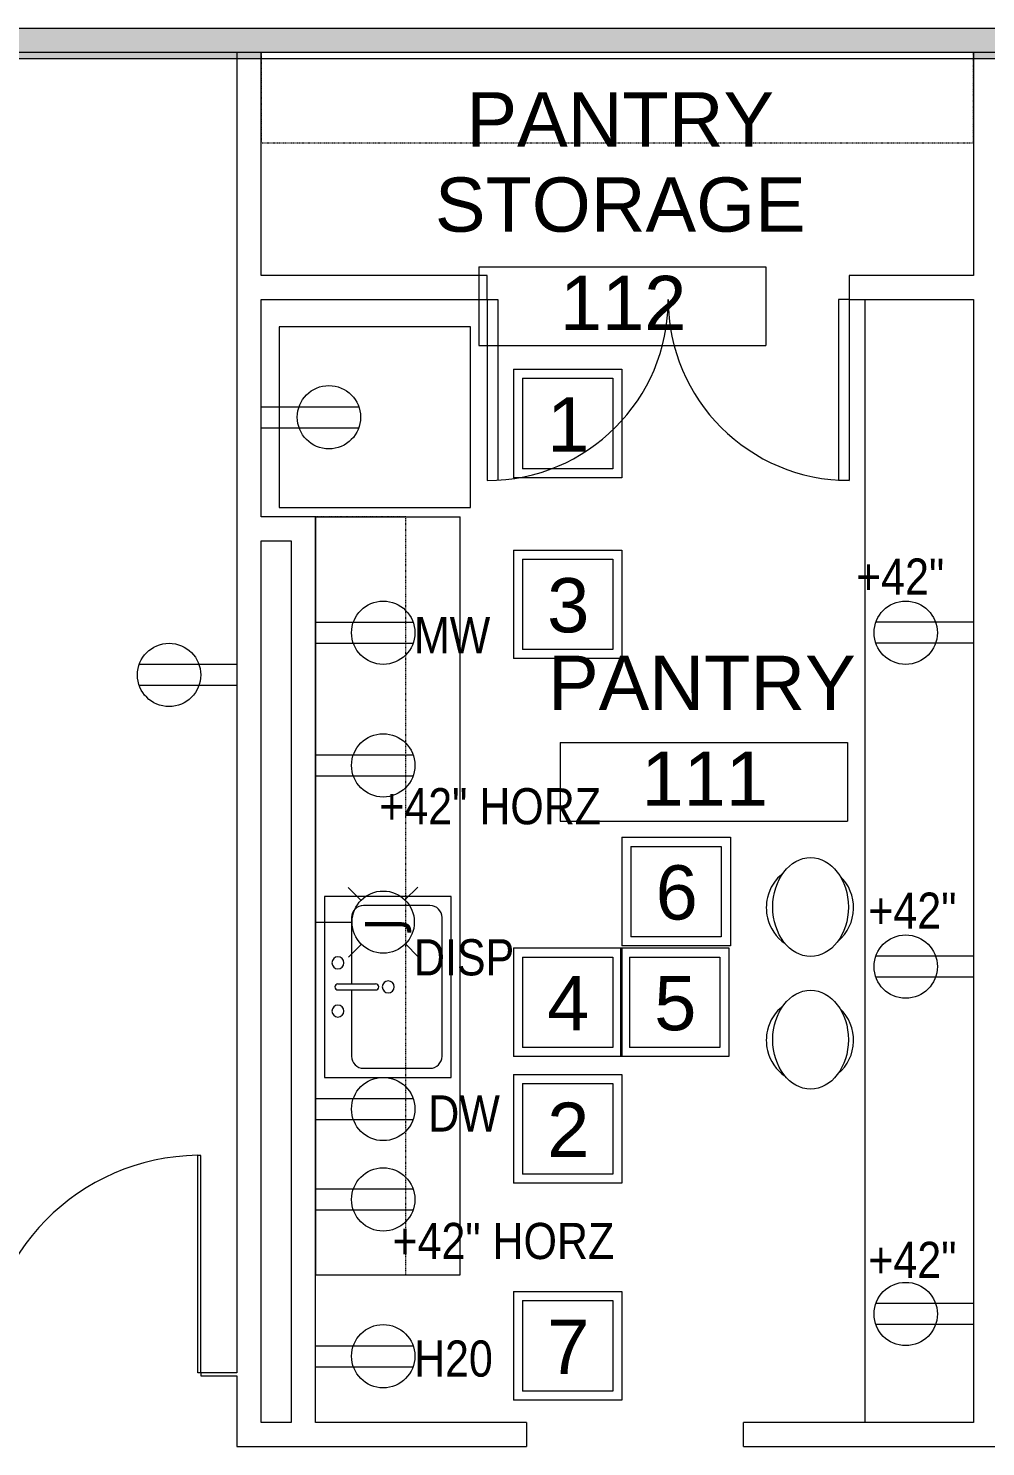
# Model space of a CAD drawing. Header units: inches. Extents: x 936 to 2811, y -567 to 495.
# Drawn here: x 1889.2 to 2047.9, y -184.4 to 50.8 of the extents above; entities that cross this region are included whole.
import ezdxf

# ---------------------------------------------------------------- set-up
doc = ezdxf.new("R2010")
doc.units = ezdxf.units.IN
doc.header["$MEASUREMENT"] = 0
doc.linetypes.add('Overhead', pattern=[0.15625, 0.09375, -0.0625])
for name, color, linetype, lineweight in [('A-ANNO-NOTE', 131, 'Continuous', 20), ('A-AREA-IDEN', 2, 'Continuous', 20), ('A-DETL-MEDM', 33, 'Continuous', 9), ('A-DOOR', 31, 'Continuous', 13), ('A-WALL', 113, 'Continuous', 50), ('A-WALL-PATT', 111, 'Continuous', 13), ('E-ELEC-FIXT-IDEN', 2, 'Continuous', 9), ('I-FURN', 30, 'Continuous', 9), ('I-WALL', 2, 'Continuous', 13), ('P-SANR-FIXT', 6, 'Continuous', 9), ('Q-CASE', 31, 'Continuous', 9), ('Q-SPCQ', 91, 'Continuous', 9)]:
    doc.layers.add(name, color=color, linetype=linetype, lineweight=lineweight)
doc.styles.add('Arial', font='arial.ttf', dxfattribs={"height": 9})
doc.styles.add('Arial_2', font='arial.ttf', dxfattribs={"width": 0.85, "height": 6})
doc.styles.add('Tahoma', font='tahoma.ttf', dxfattribs={"height": 6})

# ---------------------------------------------------------------- blocks, each defined once
blk = doc.blocks.new('Single-Glass - No Frame - 36_ x 96_-1522735-New Construction - Tel_Data_Elec Plan')
at = {"layer": 'A-DOOR', "color": 250, "lineweight": 20}
for p, q in [((17.5, 0.25), (17.5, 36.31)), ((18, 36.31), (17.5, 36.31)), ((18, 0.25), (18, 36.31)), ((18, 0.25), (17.5, 0.25))]:
    blk.add_line(p, q, dxfattribs=at)
at = {"layer": 'A-DOOR', "lineweight": 9}
blk.add_arc((18, 0.25), 36.07, 90.7943, 180, dxfattribs=at)
blk = doc.blocks.new('Counter Top _No Backsplash_ - Standard Counter Top-1645709-New Construction - Tel_Data_Elec Plan')
at = {"layer": 'Q-CASE', "lineweight": 13}
for p, q in [((78.49, 0), (-47.26, 0)), ((-47.26, 0), (-47.26, -15)), ((78.49, 0), (78.49, -15)), ((-47.26, -15), (-47.26, -24)), ((78.49, -15), (78.49, -24)), ((-47.26, -24), (78.49, -24))]:
    blk.add_line(p, q, dxfattribs=at)
blk = doc.blocks.new('Refrigerator - Default-1633650-New Construction - Tel_Data_Elec Plan')
at = {"layer": 'Q-SPCQ'}
for p, q in [((15, 15.3), (-15, 15.3)), ((-15, 15.3), (-15, -16.45)), ((15, -16.45), (15, 15.3)), ((-15, -16.45), (15, -16.45))]:
    blk.add_line(p, q, dxfattribs=at)
blk = doc.blocks.new('Sink Kitchen-Single - 30_ x 21_-1549866-New Construction - Tel_Data_Elec Plan')
at = {"layer": 'P-SANR-FIXT', "lineweight": 13}
for p, q in [((15.62, 10.59), (-14.38, 10.59)), ((-14.38, 10.59), (-14.38, -2.91)), ((15.62, -2.91), (15.62, 10.59)), ((0.12, 8.34), (0.12, 2.09)), ((1.12, 8.34), (1.12, 2.09)), ((0.12, 6.09), (-10.88, 6.09)), ((12.12, 6.09), (1.12, 6.09)), ((-12.88, 4.09), (-12.88, -2.91)), ((14.12, -2.91), (14.12, 4.09)), ((-14.38, -2.91), (-14.38, -10.41)), ((-12.88, -2.91), (-12.88, -6.91)), ((14.12, -6.91), (14.12, -2.91)), ((15.62, -10.41), (15.62, -2.91)), ((-10.88, -8.91), (12.12, -8.91)), ((-14.38, -10.41), (15.62, -10.41))]:
    blk.add_line(p, q, dxfattribs=at)
for centre, radius, start, end in [((-3.38, 8.34), 1, 360, 180), ((-3.38, 8.34), 1, 180, 0), ((0.62, 8.34), 0.5, 360, 180), ((4.62, 8.34), 1, 360, 180), ((4.62, 8.34), 1, 180, 360), ((-10.88, 4.09), 2, 90, 180), ((12.12, 4.09), 2, 360, 90), ((0.62, 0), 1, 360, 180), ((0.62, 0), 1, 180, 0), ((0.62, 2.09), 0.5, 180, 0), ((-10.88, -6.91), 2, 180, 270), ((12.12, -6.91), 2, 270, 0)]:
    blk.add_arc(centre, radius, start, end, dxfattribs=at)
blk = doc.blocks.new('Upper Cabinet - Standard Upper Cabinet-1645743-New Construction - Tel_Data_Elec Plan')
at = {"layer": 'Q-CASE', "lineweight": 13}
blk.add_line((78.49, 0), (-47.26, 0), dxfattribs=at)
at = {"layer": 'Q-CASE', "linetype": 'Overhead'}
for p, q in [((-47.26, 0), (-47.26, -15)), ((78.49, -15), (78.49, 0)), ((-47.26, -15), (78.49, -15))]:
    blk.add_line(p, q, dxfattribs=at)
blk = doc.blocks.new('Double-Flush - 60_ x 84_-1580430-New Construction - Tel_Data_Elec Plan')
at = {"layer": 'A-DOOR', "color": 250, "lineweight": 20}
for p, q in [((-30, 32), (-28.25, 32)), ((-30, 2), (-30, 32)), ((-28.25, 2), (-28.25, 32)), ((28.25, 2), (28.25, 31.95)), ((30, 2), (30, 32)), ((-30, 2), (-28.25, 2)), ((30, 2), (28.25, 2))]:
    blk.add_line(p, q, dxfattribs=at)
at = {"layer": 'A-DOOR', "lineweight": 9}
for centre, start, end in [((-30, 2), 0, 90), ((30, 2), 90, 180)]:
    blk.add_arc(centre, 30, start, end, dxfattribs=at)
blk = doc.blocks.new('Door-Opening - 36_ x 96_-1579242-New Construction - Tel_Data_Elec Plan')
at = {"layer": 'A-DETL-MEDM', "lineweight": 20}
for p, q in [((-18.32, 2), (-18.32, -2)), ((17.68, -2), (17.68, 2))]:
    blk.add_line(p, q, dxfattribs=at)
blk = doc.blocks.new('Counter Top _No Backsplash_ - Standard Counter Top-1580368-New Construction - Tel_Data_Elec Plan')
at = {"layer": 'Q-CASE', "lineweight": 13}
blk.add_line((138.99, 0), (-47.26, 0), dxfattribs=at)
blk = doc.blocks.new('Upper Cabinet - Standard Upper Cabinet-1580237-New Construction - Tel_Data_Elec Plan')
at = {"layer": 'Q-CASE', "lineweight": 13}
blk.add_line((70.87, 0), (-47.26, 0), dxfattribs=at)
at = {"layer": 'Q-CASE', "linetype": 'Overhead'}
for p, q in [((-47.26, 0), (-47.26, -15)), ((70.87, -15), (70.87, 0)), ((-47.26, -15), (70.87, -15))]:
    blk.add_line(p, q, dxfattribs=at)
blk = doc.blocks.new('Chairs - Stool-553617-New Construction - Tel_Data_Elec Plan')
at = {"layer": 'I-FURN'}
for centre, radius, start, end in [((0.15, 0.09), 7.14, 76.4526, 103.5474), ((0.15, 0), 7.24, 103.369, 145.2105), ((0.15, 0), 7.24, 38.1539, 76.631), ((0.15, 0), 7.24, 220.1423, 316.4933)]:
    blk.add_arc(centre, radius, start, end, dxfattribs=at)
blk.add_ellipse((0.25, -0.11), major_axis=(8.2, 0), ratio=0.764032, dxfattribs=at)
blk = doc.blocks.new('FORM Room Tag - Name _ Number-61107-New Construction - Tel_Data_Elec Plan')
at = {"layer": 'A-AREA-IDEN'}
for p, q in [((-0.2444, -0.0231), (-0.2444, -0.1589)), ((-0.2444, -0.0231), (0.2515, -0.0231)), ((0.2515, -0.0231), (0.2515, -0.1589)), ((-0.2444, -0.1589), (0.2515, -0.1589))]:
    blk.add_line(p, q, dxfattribs=at)
blk = doc.blocks.new('FORM Equipment_Fixture Tag - Square-214315-New Construction - Tel_Data_Elec Plan')
at = {"layer": 'A-ANNO-NOTE'}
for p, q in [((-0.09375, 0.09375), (0.09375, 0.09375)), ((-0.09375, 0.09375), (0.09375, 0.09375)), ((-0.09375, 0.09375), (0.09375, 0.09375)), ((-0.09375, 0.09375), (-0.09375, -0.09375)), ((-0.078125, 0.078125), (-0.078125, -0.078125)), ((-0.078125, 0.078125), (0.078125, 0.078125)), ((0.078125, 0.078125), (0.078125, -0.078125)), ((0.09375, 0.09375), (0.09375, -0.09375)), ((0.09375, -0.09375), (-0.09375, -0.09375)), ((0.078125, -0.078125), (-0.078125, -0.078125))]:
    blk.add_line(p, q, dxfattribs=at)

msp = doc.modelspace()

# ---------------------------------------------------------------- hatches: boundary and pattern name
at = {"layer": 'A-WALL-PATT'}
msp.add_hatch(color=8, dxfattribs=at).paths.add_polyline_path([(2049.88, 46.81), (2275.76, 46.81), (2275.76, 50.81), (1425.38, 50.81), (1425.38, 46.81), (2045.88, 46.81)], flags=0)
h = msp.add_hatch(color=8, dxfattribs=at)
h.paths.add_polyline_path([(2049.88, 46.81), (2045.88, 46.81), (2045.88, 45.81), (2049.78, 45.81)], flags=0)
h.paths.add_polyline_path([(2142.3, 45.81), (2226.26, 45.81), (2226.26, 46.81), (2049.88, 46.81), (2049.88, 45.81)], flags=0)
h.paths.add_polyline_path([(1846.26, 45.81), (1923.75, 45.81), (1923.75, 46.81), (1846.26, 46.81)], flags=0)
h.paths.add_polyline_path([(1923.8, 45.81), (1927.75, 45.81), (1927.75, 46.81), (1923.75, 46.81), (1923.75, 46.76)], flags=0)

# ---------------------------------------------------------------- linework, layer by layer
at = {"layer": 'A-ANNO-NOTE'}
for p, q in [((1927.75, -11.95), (1943.95, -11.95)), ((1927.75, -15.43), (1943.95, -15.43)), ((1936.75, -47.7), (1952.95, -47.7)), ((2045.88, -47.7), (2029.68, -47.7)), ((1936.75, -51.18), (1952.95, -51.18)), ((2045.88, -51.18), (2029.68, -51.18)), ((1923.75, -54.7), (1907.55, -54.7)), ((1923.75, -58.18), (1907.55, -58.18)), ((1936.75, -69.7), (1952.95, -69.7)), ((1936.75, -73.18), (1952.95, -73.18)), ((1944.32, -93.83), (1942.19, -91.7)), ((1951.61, -93.76), (1953.73, -91.64)), ((1936.75, -97.44), (1942.84, -97.44)), ((1944.38, -101.12), (1942.26, -103.25)), ((1951.67, -101.06), (1953.8, -103.18)), ((2045.88, -103.08), (2029.68, -103.08)), ((2045.88, -106.56), (2029.68, -106.56)), ((1936.75, -126.7), (1952.95, -126.7)), ((1936.75, -130.18), (1952.95, -130.18)), ((1936.75, -141.7), (1952.95, -141.7)), ((1936.75, -145.18), (1952.95, -145.18)), ((2045.88, -160.7), (2029.68, -160.7)), ((2045.88, -164.18), (2029.68, -164.18)), ((1936.75, -167.7), (1952.95, -167.7)), ((1936.75, -171.18), (1952.95, -171.18))]:
    msp.add_line(p, q, dxfattribs=at)
for centre, radius in [((1939, -13.69), 5.25), ((1948, -49.44), 5.25), ((2034.63, -49.44), 5.25), ((1912.5, -56.44), 5.25), ((1948, -71.44), 5.25), ((1948, -97.44), 5.16), ((2034.63, -104.82), 5.25), ((1948, -128.44), 5.25), ((1948, -143.44), 5.25), ((2034.63, -162.44), 5.25), ((1948, -169.44), 5.25)]:
    msp.add_circle(centre, radius, dxfattribs=at)
at = {"layer": 'A-WALL', "color": 250, "lineweight": 20}
for p, q in [((2307.26, 50.81), (1425.38, 50.81)), ((2269.38, 46.81), (1659.76, 46.81)), ((1846.26, 45.81), (2226.26, 45.81)), ((1923.75, 46.81), (1923.75, -172.19)), ((1927.75, 9.81), (1927.75, 46.81)), ((2045.88, 46.81), (2045.88, 9.81)), ((1965.26, 9.81), (1927.75, 9.81)), ((1965.26, 5.81), (1965.26, 9.81)), ((2045.88, 9.81), (2025.26, 9.81)), ((2025.26, 9.81), (2025.26, 5.81)), ((1927.75, -30.19), (1927.75, 5.81)), ((1927.75, 5.81), (1965.26, 5.81)), ((2025.26, 5.81), (2045.88, 5.81)), ((2045.88, 5.81), (2045.88, -180.44)), ((1936.75, -30.19), (1927.75, -30.19)), ((1936.75, -180.44), (1936.75, -30.19)), ((1927.75, -180.44), (1927.75, -34.19)), ((1927.75, -34.19), (1932.75, -34.19)), ((1932.75, -34.19), (1932.75, -180.44)), ((1923.75, -172.69), (1923.75, -184.44)), ((1932.75, -180.44), (1927.75, -180.44)), ((1971.75, -180.44), (1936.75, -180.44)), ((2045.88, -180.44), (2007.75, -180.44)), ((1923.75, -184.44), (1971.75, -184.44)), ((2007.75, -184.44), (2206.51, -184.44))]:
    msp.add_line(p, q, dxfattribs=at)
at = {"layer": 'I-WALL', "color": 250, "lineweight": 20}
for p, q in [((1923.75, -172.19), (1917.75, -172.19)), ((1917.75, -172.19), (1917.75, -172.69)), ((1917.75, -172.69), (1923.75, -172.69))]:
    msp.add_line(p, q, dxfattribs=at)

# ---------------------------------------------------------------- block references
at = {"layer": 'A-ANNO-NOTE', "xscale": 96, "yscale": 96, "zscale": 96}
for p in [(1978.58, -14.73), (1978.58, -44.73), (1996.56, -92.37), (1978.58, -110.73), (1996.33, -110.73), (1978.58, -131.73), (1978.58, -167.73)]:
    msp.add_blockref('FORM Equipment_Fixture Tag - Square-214315-New Construction - Tel_Data_Elec Plan', p, dxfattribs=at)
at = {"layer": 'A-AREA-IDEN', "xscale": 95.99999999999994, "yscale": 95.99999999999994, "zscale": 95.99999999999994}
for p in [(1987.3, 13.48), (2000.83, -65.43)]:
    msp.add_blockref('FORM Room Tag - Name _ Number-61107-New Construction - Tel_Data_Elec Plan', p, dxfattribs=at)
at = {"layer": 'A-DOOR', "rotation": 180}
msp.add_blockref('Double-Flush - 60_ x 84_-1580430-New Construction - Tel_Data_Elec Plan', (1995.26, 7.81), dxfattribs=at)
at = {"layer": 'A-DOOR'}
for name, p in [('Single-Glass - No Frame - 36_ x 96_-1522735-New Construction - Tel_Data_Elec Plan', (1899.75, -172.44)), ('Door-Opening - 36_ x 96_-1579242-New Construction - Tel_Data_Elec Plan', (1990.07, -182.44))]:
    msp.add_blockref(name, p, dxfattribs=at)
at = {"layer": 'I-FURN', "rotation": 89.9999999999999}
for p in [(2018.75, -95.19), (2018.75, -117.19)]:
    msp.add_blockref('Chairs - Stool-553617-New Construction - Tel_Data_Elec Plan', p, dxfattribs=at)
at = {"layer": 'P-SANR-FIXT', "lineweight": 13, "rotation": 90.00000000000001}
msp.add_blockref('Sink Kitchen-Single - 30_ x 21_-1549866-New Construction - Tel_Data_Elec Plan', (1948.84, -108.81), dxfattribs=at)
at = {"layer": 'Q-CASE', "lineweight": 13}
msp.add_blockref('Upper Cabinet - Standard Upper Cabinet-1580237-New Construction - Tel_Data_Elec Plan', (1975.01, 46.81), dxfattribs=at)
at = {"layer": 'Q-CASE', "lineweight": 13, "rotation": 89.9999999999998}
for name, p in [('Counter Top _No Backsplash_ - Standard Counter Top-1580368-New Construction - Tel_Data_Elec Plan', (2027.88, -133.18)), ('Counter Top _No Backsplash_ - Standard Counter Top-1645709-New Construction - Tel_Data_Elec Plan', (1936.75, -108.69)), ('Upper Cabinet - Standard Upper Cabinet-1645743-New Construction - Tel_Data_Elec Plan', (1936.75, -108.69))]:
    msp.add_blockref(name, p, dxfattribs=at)
at = {"layer": 'Q-SPCQ', "rotation": 89.99999999999967}
msp.add_blockref('Refrigerator - Default-1633650-New Construction - Tel_Data_Elec Plan', (1946.05, -13.69), dxfattribs=at)

# ---------------------------------------------------------------- texts
at = {"layer": 'A-ANNO-NOTE', "lineweight": 9, "char_height": 9, "width": 8.3742, "attachment_point": 2, "line_spacing_factor": 0.941778, "style": 'Arial'}
for s, insert in [('1', (1978.68, -10.38)), ('3', (1978.68, -40.38)), ('6', (1996.67, -88.01)), ('4', (1978.68, -106.38)), ('5', (1996.43, -106.38)), ('2', (1978.68, -127.38)), ('7', (1978.68, -163.38))]:
    msp.add_mtext(s, dxfattribs=dict(at, insert=insert))
at = {"layer": 'A-ANNO-NOTE', "lineweight": 9, "insert": (1945.01, -98.82), "char_height": 6, "width": 3.939, "attachment_point": 1, "rotation": 90, "style": 'Tahoma'}
msp.add_mtext('J', dxfattribs=at)
at = {"layer": 'A-AREA-IDEN', "lineweight": 9, "char_height": 9, "attachment_point": 2, "line_spacing_factor": 0.941778, "style": 'Arial'}
for s, insert, width in [('PANTRY\\PSTORAGE', (1987.31, 40.21), 73.3842), ('112', (1987.78, 9.76), 25.1225), ('PANTRY', (2000.84, -53.25), 60.6026), ('111', (2001.3, -69.15), 25.1225)]:
    msp.add_mtext(s, dxfattribs=dict(at, insert=insert, width=width))
at = {"layer": 'E-ELEC-FIXT-IDEN', "char_height": 6, "attachment_point": 2, "line_spacing_factor": 0.941778, "style": 'Arial_2'}
for s, insert, width in [('+42"', (2033.71, -37.13), 17.336), ('MW', (1959.42, -46.83), 14.9854), ('+42" HORZ', (1965.73, -75.22), 43.5604), ('+42"', (2035.74, -92.54), 17.336), ('DISP', (1961.41, -100.28), 19.7601), ('DW', (1961.41, -126.18), 14.0304), ('+42" HORZ', (1967.92, -147.33), 43.5604), ('+42"', (2035.74, -150.47), 17.336), ('H20', (1959.64, -166.83), 15.4996)]:
    msp.add_mtext(s, dxfattribs=dict(at, insert=insert, width=width))

doc.saveas('drawing.dxf')
